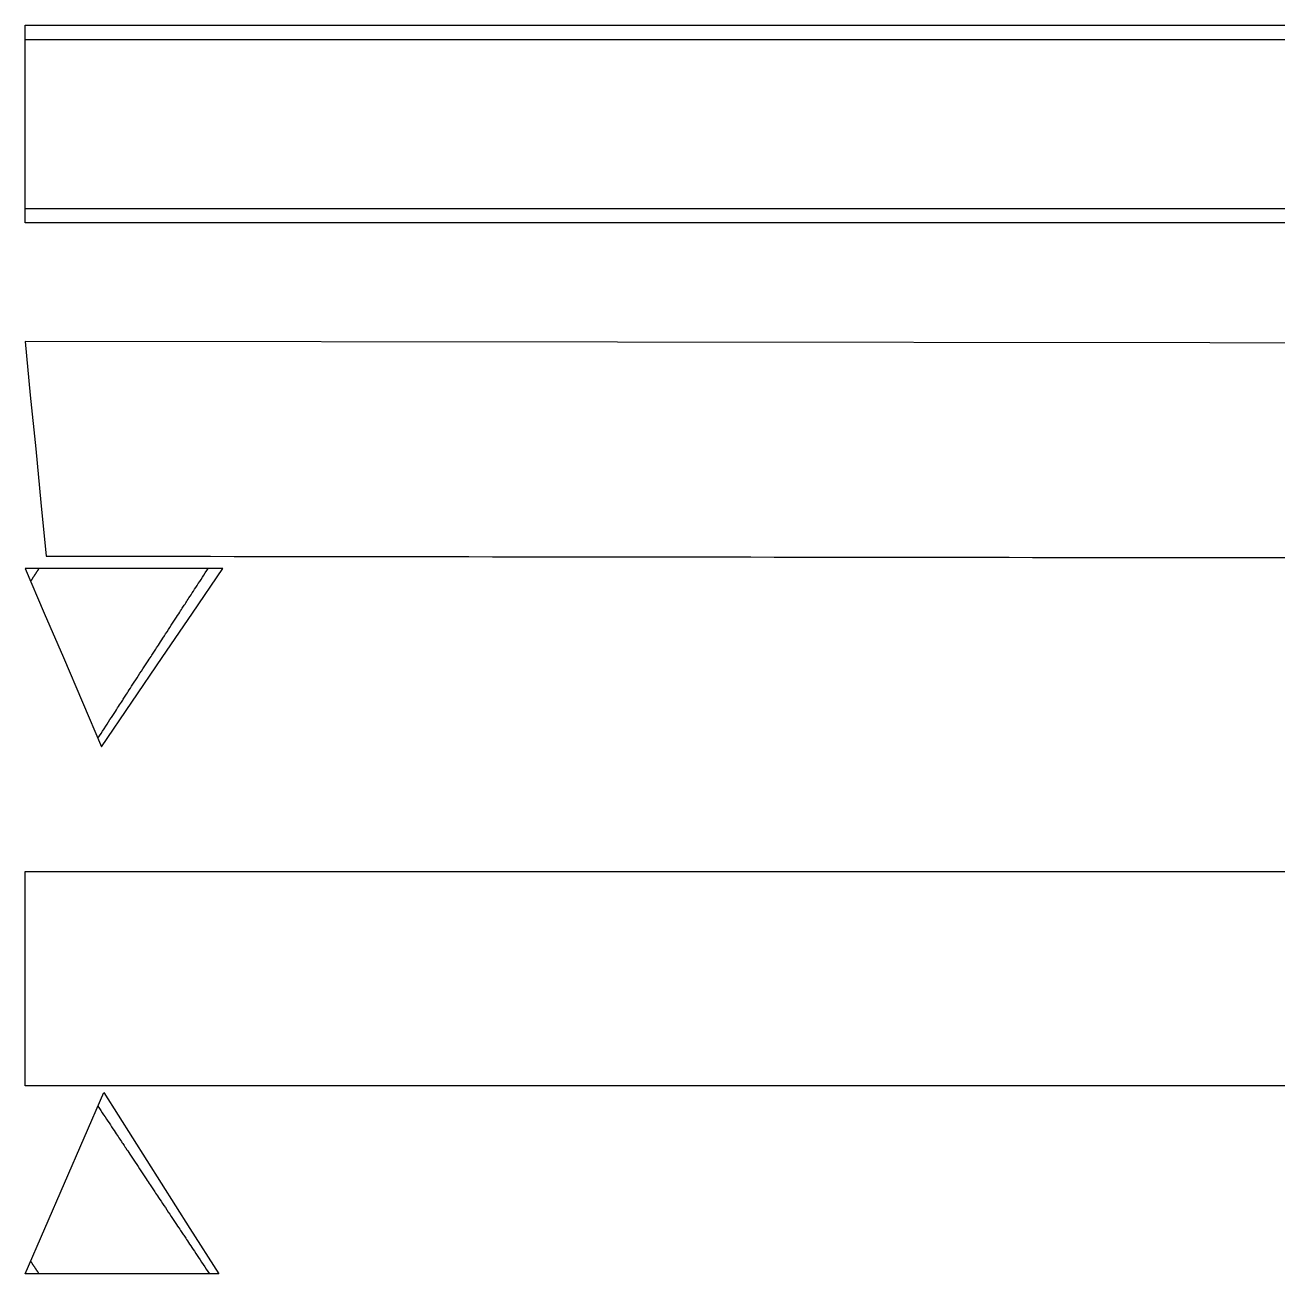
# Model space of a CAD drawing. Header units: metres. Extents: x 0 to 4.64, y -1.22 to 1.19.
# Drawn here: x 0 to 1.168, y -1.222 to -0.058 of the extents above; entities that cross this region are included whole.
import ezdxf

# ---------------------------------------------------------------- set-up
doc = ezdxf.new("R2010")
doc.units = ezdxf.units.M

msp = doc.modelspace()

# ---------------------------------------------------------------- linework, layer by layer
at = {"layer": 'back aka back', "color": 94}
msp.add_lwpolyline([(0.58, -0.2424), (0, -0.2424), (0, -0.1963), (0, -0.1502), (0, -0.1041), (0, -0.058), (0.58, -0.058), (1.16, -0.058), (1.74, -0.058), (2.32, -0.058), (2.32, -0.1041), (2.32, -0.1502), (2.32, -0.1963), (2.32, -0.2424), (1.74, -0.2424), (1.16, -0.2424), (0.58, -0.2424)], dxfattribs=at)
at = {"layer": 'back aka bulkhead', "color": 94}
msp.add_lwpolyline([(0.1003, -1.0954), (0.127, -1.1377), (0.1538, -1.1799), (0.1806, -1.2222), (0.1354, -1.2222), (0.0903, -1.2222), (0.0451, -1.2222), (0, -1.2222), (0.0184, -1.1799), (0.0367, -1.1377), (0.0551, -1.0954), (0.0735, -1.0532), (0.1003, -1.0954)], dxfattribs=at)
at = {"layer": 'back aka top', "color": 94}
msp.add_lwpolyline([(2.32, -0.8469), (2.32, -0.8969), (2.32, -0.9469), (2.32, -0.997), (2.32, -1.047), (1.74, -1.047), (1.16, -1.047), (0.58, -1.047), (0, -1.047), (0, -0.997), (0, -0.9469), (0, -0.8969), (0, -0.8469), (0.58, -0.8469), (1.16, -0.8469), (1.74, -0.8469), (2.32, -0.8469)], dxfattribs=at)
at = {"layer": 'front aka bulkhead', "color": 94}
msp.add_lwpolyline([(0.128, -0.6477), (0.1563, -0.6061), (0.1846, -0.5646), (0.1384, -0.5646), (0.0923, -0.5646), (0.0461, -0.5646), (0, -0.5646), (0.0178, -0.6061), (0.0357, -0.6477), (0.0535, -0.6892), (0.0713, -0.7308), (0.0997, -0.6892), (0.128, -0.6477)], dxfattribs=at)
at = {"layer": 'front aka top', "color": 94}
msp.add_lwpolyline([(2.2098, -0.5557), (2.2098, -0.5057), (2.2099, -0.4557), (2.2099, -0.4056), (2.21, -0.3556), (1.6575, -0.3549), (1.105, -0.3543), (0.5525, -0.3536), (0, -0.353), (0.0049, -0.403), (0.0099, -0.453), (0.0148, -0.5031), (0.0198, -0.5531), (0.5673, -0.5538), (1.1148, -0.5544), (1.6623, -0.5551), (2.2098, -0.5557)], dxfattribs=at)
at = {"layer": 'stations', "color": 135}
msp.add_lwpolyline([(0.0198, -0.5531), (0.0417, -0.5531), (0.0636, -0.5531), (0.0855, -0.5531), (0.1074, -0.5532), (0.1293, -0.5532), (0.1512, -0.5532), (0.1731, -0.5532), (0.195, -0.5533), (0.2169, -0.5533), (0.2388, -0.5533), (0.2607, -0.5533), (0.2826, -0.5534), (0.3045, -0.5534), (0.3264, -0.5534), (0.3483, -0.5534), (0.3702, -0.5535), (0.3921, -0.5535), (0.414, -0.5535), (0.4359, -0.5536), (0.4578, -0.5536), (0.4797, -0.5536), (0.5016, -0.5536), (0.5235, -0.5537), (0.5454, -0.5537), (0.5673, -0.5537), (0.5892, -0.5537), (0.6111, -0.5538), (0.633, -0.5538), (0.6549, -0.5538), (0.6768, -0.5538), (0.6987, -0.5539), (0.7206, -0.5539), (0.7425, -0.5539), (0.7644, -0.5539), (0.7863, -0.554), (0.8082, -0.554), (0.8301, -0.554), (0.852, -0.554), (0.8739, -0.5541), (0.8958, -0.5541), (0.9177, -0.5541), (0.9396, -0.5542), (0.9615, -0.5542), (0.9834, -0.5542), (1.0053, -0.5542), (1.0272, -0.5543), (1.0491, -0.5543), (1.071, -0.5543), (1.0929, -0.5543), (1.1148, -0.5544), (1.1367, -0.5544), (1.1586, -0.5544), (1.1805, -0.5544)], dxfattribs=at)
at = {"layer": 'waterlines', "color": 135}
for points in [[(1.1832, -0.0719), (1.16, -0.0719), (1.1368, -0.0719), (1.1136, -0.0719), (1.0904, -0.0719), (1.0672, -0.0719), (1.044, -0.0719), (1.0208, -0.0719), (0.9976, -0.0719), (0.9744, -0.0719), (0.9512, -0.0719), (0.928, -0.0719), (0.9048, -0.0719), (0.8816, -0.0719), (0.8584, -0.0719), (0.8352, -0.0719), (0.812, -0.0719), (0.7888, -0.0719), (0.7656, -0.0719), (0.7424, -0.0719), (0.7192, -0.0719), (0.696, -0.0719), (0.6728, -0.0719), (0.6496, -0.0719), (0.6264, -0.0719), (0.6032, -0.0719), (0.58, -0.0719), (0.5568, -0.0719), (0.5336, -0.0719), (0.5104, -0.0719), (0.4872, -0.0719), (0.464, -0.0719), (0.4408, -0.0719), (0.4176, -0.0719), (0.3944, -0.0719), (0.3712, -0.0719), (0.348, -0.0719), (0.3248, -0.0719), (0.3016, -0.0719), (0.2784, -0.0719), (0.2552, -0.0719), (0.232, -0.0719), (0.2088, -0.0719), (0.1856, -0.0719), (0.1624, -0.0719), (0.1392, -0.0719), (0.116, -0.0719), (0.0928, -0.0719), (0.0696, -0.0719), (0.0464, -0.0719), (0.0232, -0.0719), (0, -0.0719)], [(1.1832, -0.2293), (1.16, -0.2293), (1.1368, -0.2293), (1.1136, -0.2293), (1.0904, -0.2293), (1.0672, -0.2293), (1.044, -0.2293), (1.0208, -0.2293), (0.9976, -0.2293), (0.9744, -0.2293), (0.9512, -0.2293), (0.928, -0.2293), (0.9048, -0.2293), (0.8816, -0.2293), (0.8584, -0.2293), (0.8352, -0.2293), (0.812, -0.2293), (0.7888, -0.2293), (0.7656, -0.2293), (0.7424, -0.2293), (0.7192, -0.2293), (0.696, -0.2293), (0.6728, -0.2293), (0.6496, -0.2293), (0.6264, -0.2293), (0.6032, -0.2293), (0.58, -0.2293), (0.5568, -0.2293), (0.5336, -0.2293), (0.5104, -0.2293), (0.4872, -0.2293), (0.464, -0.2293), (0.4408, -0.2293), (0.4176, -0.2293), (0.3944, -0.2293), (0.3712, -0.2293), (0.348, -0.2293), (0.3248, -0.2293), (0.3016, -0.2293), (0.2784, -0.2293), (0.2552, -0.2293), (0.232, -0.2293), (0.2088, -0.2293), (0.1856, -0.2293), (0.1624, -0.2293), (0.1392, -0.2293), (0.116, -0.2293), (0.0928, -0.2293), (0.0696, -0.2293), (0.0464, -0.2293), (0.0232, -0.2293), (0, -0.2293)], [(0.0052, -0.5767), (0.0053, -0.5766), (0.0054, -0.5765), (0.0054, -0.5763), (0.0055, -0.5762), (0.0056, -0.5761), (0.0057, -0.576), (0.0058, -0.5759), (0.0058, -0.5757), (0.0059, -0.5756), (0.006, -0.5755), (0.0061, -0.5754), (0.0062, -0.5752), (0.0062, -0.5751), (0.0063, -0.575), (0.0064, -0.5749), (0.0065, -0.5748), (0.0066, -0.5746), (0.0066, -0.5745), (0.0067, -0.5744), (0.0068, -0.5743), (0.0069, -0.5742), (0.0069, -0.574), (0.007, -0.5739), (0.0071, -0.5738), (0.0072, -0.5737), (0.0073, -0.5735), (0.0073, -0.5734), (0.0074, -0.5733), (0.0075, -0.5732), (0.0076, -0.5731), (0.0077, -0.5729), (0.0077, -0.5728), (0.0078, -0.5727), (0.0079, -0.5726), (0.008, -0.5725), (0.008, -0.5723), (0.0081, -0.5722), (0.0082, -0.5721), (0.0083, -0.572), (0.0084, -0.5718), (0.0084, -0.5717), (0.0085, -0.5716), (0.0086, -0.5715), (0.0087, -0.5714), (0.0088, -0.5712), (0.0088, -0.5711), (0.0089, -0.571), (0.009, -0.5709), (0.0091, -0.5708), (0.0092, -0.5706), (0.0092, -0.5705), (0.0093, -0.5704), (0.0094, -0.5703), (0.0095, -0.5701), (0.0095, -0.57), (0.0096, -0.5699), (0.0097, -0.5698), (0.0098, -0.5697), (0.0099, -0.5695), (0.0099, -0.5694), (0.01, -0.5693), (0.0101, -0.5692), (0.0102, -0.5691), (0.0103, -0.5689), (0.0103, -0.5688), (0.0104, -0.5687), (0.0105, -0.5686), (0.0106, -0.5684), (0.0107, -0.5683), (0.0107, -0.5682), (0.0108, -0.5681), (0.0109, -0.568), (0.011, -0.5678), (0.011, -0.5677), (0.0111, -0.5676), (0.0112, -0.5675), (0.0113, -0.5674), (0.0114, -0.5672), (0.0114, -0.5671), (0.0115, -0.567), (0.0116, -0.5669), (0.0117, -0.5667), (0.0118, -0.5666), (0.0118, -0.5665), (0.0119, -0.5664), (0.012, -0.5663), (0.0121, -0.5661), (0.0121, -0.566), (0.0122, -0.5659), (0.0123, -0.5658), (0.0124, -0.5657), (0.0125, -0.5655), (0.0125, -0.5654), (0.0126, -0.5653), (0.0127, -0.5652), (0.0128, -0.565), (0.0129, -0.5649), (0.0129, -0.5648), (0.013, -0.5647), (0.0131, -0.5646)], [(0.0679, -0.7228), (0.0694, -0.7206), (0.0709, -0.7184), (0.0723, -0.7161), (0.0737, -0.7139), (0.0752, -0.7117), (0.0765, -0.7096), (0.0779, -0.7075), (0.0792, -0.7054), (0.0805, -0.7035), (0.0818, -0.7015), (0.083, -0.6997), (0.0842, -0.6979), (0.0853, -0.6962), (0.0863, -0.6946), (0.0873, -0.6931), (0.0882, -0.6917), (0.089, -0.6904), (0.0898, -0.6892), (0.0905, -0.6882), (0.0911, -0.6872), (0.0916, -0.6863), (0.0922, -0.6855), (0.0928, -0.6846), (0.0933, -0.6837), (0.0939, -0.6828), (0.0946, -0.6818), (0.0954, -0.6806), (0.0963, -0.6792), (0.0972, -0.6778), (0.0983, -0.6761), (0.0994, -0.6744), (0.1006, -0.6725), (0.1019, -0.6706), (0.1032, -0.6685), (0.1045, -0.6665), (0.1059, -0.6644), (0.1072, -0.6623), (0.1086, -0.6603), (0.1099, -0.6582), (0.1112, -0.6562), (0.1124, -0.6543), (0.1136, -0.6525), (0.1147, -0.6508), (0.1158, -0.6492), (0.1167, -0.6478), (0.1175, -0.6465), (0.1182, -0.6454), (0.1189, -0.6443), (0.1195, -0.6434), (0.1201, -0.6425), (0.1207, -0.6416), (0.1213, -0.6406), (0.1219, -0.6397), (0.1226, -0.6386), (0.1234, -0.6374), (0.1243, -0.636), (0.1253, -0.6345), (0.1263, -0.6329), (0.1275, -0.6312), (0.1286, -0.6294), (0.1299, -0.6275), (0.1311, -0.6255), (0.1324, -0.6235), (0.1337, -0.6215), (0.135, -0.6195), (0.1363, -0.6175), (0.1376, -0.6155), (0.1389, -0.6136), (0.1401, -0.6117), (0.1412, -0.61), (0.1423, -0.6083), (0.1433, -0.6067), (0.1443, -0.6053), (0.1451, -0.604), (0.1459, -0.6028), (0.1466, -0.6017), (0.1472, -0.6007), (0.1479, -0.5997), (0.1485, -0.5987), (0.1492, -0.5977), (0.1498, -0.5967), (0.1505, -0.5957), (0.1513, -0.5945), (0.1521, -0.5933), (0.1529, -0.5919), (0.1539, -0.5905), (0.1549, -0.589), (0.1559, -0.5874), (0.157, -0.5857), (0.1581, -0.584), (0.1592, -0.5822), (0.1604, -0.5804), (0.1616, -0.5785), (0.1629, -0.5766), (0.1642, -0.5747), (0.1654, -0.5727), (0.1667, -0.5707), (0.1681, -0.5686), (0.1694, -0.5666), (0.1707, -0.5646)], [(0.068, -1.0659), (0.0693, -1.0679), (0.0706, -1.0699), (0.072, -1.0719), (0.0733, -1.0739), (0.0746, -1.0758), (0.0759, -1.0778), (0.0771, -1.0797), (0.0784, -1.0815), (0.0796, -1.0833), (0.0807, -1.0851), (0.0819, -1.0868), (0.083, -1.0884), (0.084, -1.09), (0.085, -1.0915), (0.0859, -1.0929), (0.0868, -1.0942), (0.0876, -1.0954), (0.0884, -1.0966), (0.0891, -1.0976), (0.0898, -1.0986), (0.0904, -1.0996), (0.0911, -1.1006), (0.0917, -1.1016), (0.0924, -1.1026), (0.0931, -1.1037), (0.0939, -1.1048), (0.0947, -1.1061), (0.0957, -1.1075), (0.0967, -1.109), (0.0978, -1.1107), (0.099, -1.1125), (0.1002, -1.1143), (0.1014, -1.1162), (0.1027, -1.1181), (0.1041, -1.1201), (0.1054, -1.1221), (0.1067, -1.1241), (0.108, -1.1261), (0.1093, -1.128), (0.1105, -1.1299), (0.1117, -1.1317), (0.1129, -1.1334), (0.1139, -1.135), (0.1149, -1.1365), (0.1158, -1.1378), (0.1166, -1.139), (0.1173, -1.14), (0.118, -1.141), (0.1186, -1.1419), (0.1192, -1.1428), (0.1198, -1.1437), (0.1204, -1.1447), (0.1211, -1.1457), (0.1218, -1.1468), (0.1226, -1.148), (0.1236, -1.1495), (0.1246, -1.151), (0.1258, -1.1527), (0.1269, -1.1545), (0.1282, -1.1564), (0.1295, -1.1584), (0.1309, -1.1604), (0.1322, -1.1624), (0.1336, -1.1645), (0.1349, -1.1665), (0.1363, -1.1686), (0.1376, -1.1705), (0.1389, -1.1725), (0.1401, -1.1743), (0.1413, -1.176), (0.1423, -1.1777), (0.1433, -1.1791), (0.1442, -1.1804), (0.145, -1.1816), (0.1457, -1.1826), (0.1463, -1.1836), (0.1469, -1.1845), (0.1474, -1.1853), (0.148, -1.1861), (0.1486, -1.187), (0.1492, -1.188), (0.1499, -1.189), (0.1507, -1.1901), (0.1515, -1.1914), (0.1524, -1.1928), (0.1534, -1.1943), (0.1545, -1.1959), (0.1556, -1.1975), (0.1568, -1.1993), (0.158, -1.2011), (0.1592, -1.203), (0.1606, -1.205), (0.1619, -1.207), (0.1633, -1.2091), (0.1647, -1.2112), (0.1661, -1.2134), (0.1676, -1.2156), (0.169, -1.2178), (0.1705, -1.22), (0.172, -1.2222)], [(0.0132, -1.2222), (0.0131, -1.2221), (0.013, -1.222), (0.013, -1.2218), (0.0129, -1.2217), (0.0128, -1.2216), (0.0127, -1.2215), (0.0126, -1.2214), (0.0126, -1.2212), (0.0125, -1.2211), (0.0124, -1.221), (0.0123, -1.2209), (0.0122, -1.2208), (0.0122, -1.2206), (0.0121, -1.2205), (0.012, -1.2204), (0.0119, -1.2203), (0.0118, -1.2202), (0.0118, -1.22), (0.0117, -1.2199), (0.0116, -1.2198), (0.0115, -1.2197), (0.0114, -1.2196), (0.0114, -1.2194), (0.0113, -1.2193), (0.0112, -1.2192), (0.0111, -1.2191), (0.011, -1.219), (0.011, -1.2188), (0.0109, -1.2187), (0.0108, -1.2186), (0.0107, -1.2185), (0.0106, -1.2184), (0.0106, -1.2182), (0.0105, -1.2181), (0.0104, -1.218), (0.0103, -1.2179), (0.0102, -1.2178), (0.0102, -1.2176), (0.0101, -1.2175), (0.01, -1.2174), (0.0099, -1.2173), (0.0098, -1.2172), (0.0098, -1.217), (0.0097, -1.2169), (0.0096, -1.2168), (0.0095, -1.2167), (0.0094, -1.2166), (0.0094, -1.2164), (0.0093, -1.2163), (0.0092, -1.2162), (0.0091, -1.2161), (0.009, -1.216), (0.009, -1.2158), (0.0089, -1.2157), (0.0088, -1.2156), (0.0087, -1.2155), (0.0086, -1.2154), (0.0086, -1.2152), (0.0085, -1.2151), (0.0084, -1.215), (0.0083, -1.2149), (0.0082, -1.2148), (0.0082, -1.2146), (0.0081, -1.2145), (0.008, -1.2144), (0.0079, -1.2143), (0.0078, -1.2142), (0.0078, -1.214), (0.0077, -1.2139), (0.0076, -1.2138), (0.0075, -1.2137), (0.0074, -1.2136), (0.0074, -1.2134), (0.0073, -1.2133), (0.0072, -1.2132), (0.0071, -1.2131), (0.007, -1.213), (0.007, -1.2128), (0.0069, -1.2127), (0.0068, -1.2126), (0.0067, -1.2125), (0.0066, -1.2124), (0.0066, -1.2122), (0.0065, -1.2121), (0.0064, -1.212), (0.0063, -1.2119), (0.0062, -1.2118), (0.0062, -1.2116), (0.0061, -1.2115), (0.006, -1.2114), (0.0059, -1.2113), (0.0059, -1.2112), (0.0058, -1.211), (0.0057, -1.2109), (0.0056, -1.2108), (0.0055, -1.2107), (0.0055, -1.2106), (0.0054, -1.2104), (0.0053, -1.2103), (0.0052, -1.2102)]]:
    msp.add_lwpolyline(points, dxfattribs=at)

doc.saveas('drawing.dxf')
